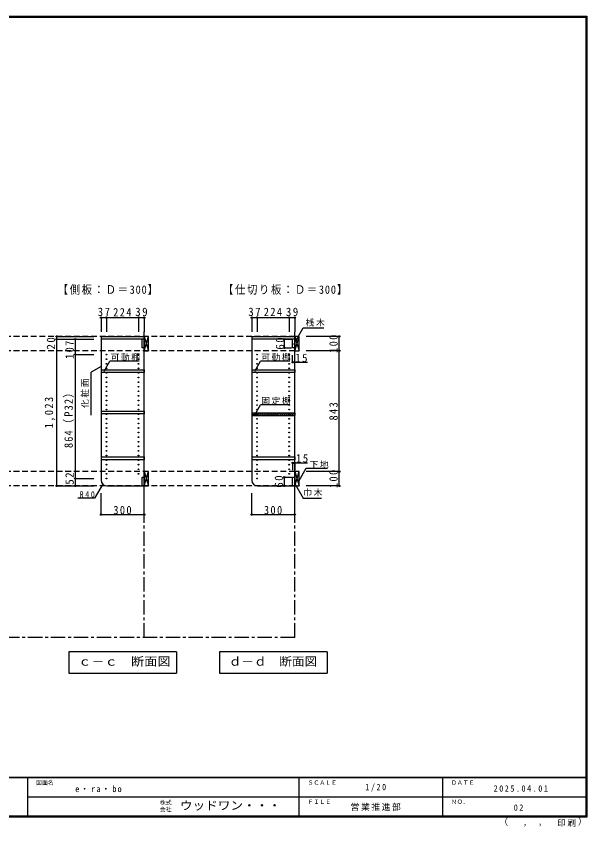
# Model space of a CAD drawing. Units: millimetres at full size, sheet at 1:20. Extents: x -8000 to 8000, y -2932 to 2722.
# Drawn here: x 4022 to 8000, y -2932 to 2722 of the extents above; entities that cross this region are included whole.
import ezdxf
from ezdxf.enums import TextEntityAlignment as Align

# ---------------------------------------------------------------- set-up
doc = ezdxf.new("R2010")
doc.units = ezdxf.units.MM
doc.header["$LTSCALE"] = 20
doc.header["$PDMODE"] = 32
doc.header["$PDSIZE"] = 10
doc.linetypes.add('CHAIN1', pattern=[8, 5, -1, 1, -1])
doc.linetypes.add('DASHED2', pattern=[3, 2, -1])
for name, color, linetype in [('0-2_本体', 2, 'Continuous'), ('0-3_固定棚', 3, 'Continuous'), ('0-5', 4, 'Continuous'), ('0-7_桟木・巾木', 2, 'Continuous'), ('0-8_引き出し', 3, 'Continuous'), ('0-A_文字', 7, 'Continuous'), ('0-B_寸法', 4, 'Continuous'), ('0-C_ハッチ', 4, 'Continuous'), ('F-1_枠', 6, 'Continuous'), ('F-A_文字', 7, 'Continuous')]:
    doc.layers.add(name, color=color, linetype=linetype)
doc.styles.add('ＭＳ ゴシック', font='')
doc.styles.get('ＭＳ ゴシック').set_extended_font_data('MS Gothic')

msp = doc.modelspace()

# ---------------------------------------------------------------- linework, layer by layer
at = {"layer": '0-2_本体'}
for p, q in [((4914.08, 468.73), (4614.08, 468.73)), ((4914.08, 488.73), (4914.08, 468.73)), ((5964.08, 468.73), (5664.08, 468.73)), ((5964.08, 488.73), (5964.08, 468.73))]:
    msp.add_line(p, q, dxfattribs=at)
at = {"layer": '0-3_固定棚', "color": 2}
for p, q in [((4617.08, 236.23), (4617.08, 256.23)), ((4617.08, 256.23), (4914.08, 256.23)), ((4914.08, 236.23), (4617.08, 236.23)), ((4914.08, 256.23), (4914.08, 236.23)), ((5964.08, 256.23), (5964.08, 236.23)), ((5664.08, -44.27), (5964.08, -44.27)), ((5964.08, -44.27), (5964.08, -64.27)), ((4617.08, -371.77), (4617.08, -351.77)), ((4914.08, -371.77), (4617.08, -371.77)), ((5964.08, -351.77), (5964.08, -371.77))]:
    msp.add_line(p, q, dxfattribs=at)
for points in [[(5964.08, 236.23), (5667.08, 236.23), (5667.08, 256.23), (5964.08, 256.23)], [(5664.08, -44.27), (5664.08, -64.27), (5964.08, -64.27)], [(4617.08, -351.77), (4914.08, -351.77), (4914.08, -371.77)], [(5964.08, -371.77), (5667.08, -371.77), (5667.08, -351.77), (5964.08, -351.77)]]:
    msp.add_lwpolyline(points, dxfattribs=at)
msp.add_lwpolyline([(4617.08, -31.77), (4914.08, -31.77), (4914.08, -51.77), (4617.08, -51.77)], close=True, dxfattribs=at)
at = {"layer": '0-5', "color": 3}
for p, q in [((4614.08, 488.73), (4614.08, -514.27)), ((4614.08, 488.73), (4914.08, 488.73)), ((4914.08, 468.73), (4614.08, 468.73)), ((4914.08, -554.27), (4914.08, 488.73)), ((5664.08, 488.73), (5964.08, 488.73)), ((5664.08, 488.73), (5664.08, -514.27)), ((5964.08, 468.73), (5664.08, 468.73)), ((5964.08, -554.27), (5964.08, 488.73)), ((4654.08, -554.27), (4914.08, -554.27)), ((5704.08, -554.27), (5964.08, -554.27))]:
    msp.add_line(p, q, dxfattribs=at)
at = {"layer": '0-5'}
for centre in [(4651.08, 361.73), (4875.08, 361.73), (5701.08, 361.73), (5925.08, 361.73), (4651.08, 329.73), (4651.08, 297.73), (4875.08, 329.73), (4875.08, 297.73), (5701.08, 329.73), (5701.08, 297.73), (5925.08, 329.73), (5925.08, 297.73), (4651.08, 265.73), (4651.08, 233.73), (4875.08, 265.73), (4875.08, 233.73), (5701.08, 265.73), (5701.08, 233.73), (5925.08, 265.73), (5925.08, 233.73), (4651.08, 201.73), (4651.08, 169.73), (4875.08, 201.73), (4875.08, 169.73), (5701.08, 201.73), (5701.08, 169.73), (5925.08, 201.73), (5925.08, 169.73), (4651.08, 137.73), (4875.08, 137.73), (5701.08, 137.73), (5925.08, 137.73), (4651.08, 105.73), (4651.08, 73.73), (4875.08, 105.73), (4875.08, 73.73), (5701.08, 105.73), (5701.08, 73.73), (5925.08, 105.73), (5925.08, 73.73), (4651.08, 41.73), (4651.08, 9.73), (4875.08, 41.73), (4875.08, 9.73), (5701.08, 41.73), (5701.08, 9.73), (5925.08, 41.73), (5925.08, 9.73), (4651.08, -22.27), (4651.08, -54.27), (4875.08, -22.27), (4875.08, -54.27), (5701.08, -22.27), (5701.08, -54.27), (5925.08, -22.27), (5925.08, -54.27), (4651.08, -86.27), (4875.08, -86.27), (5701.08, -86.27), (5925.08, -86.27), (4651.08, -118.27), (4651.08, -150.27), (4875.08, -118.27), (4875.08, -150.27), (5701.08, -118.27), (5701.08, -150.27), (5925.08, -118.27), (5925.08, -150.27), (4651.08, -182.27), (4651.08, -214.27), (4875.08, -182.27), (4875.08, -214.27), (5701.08, -182.27), (5701.08, -214.27), (5925.08, -182.27), (5925.08, -214.27), (4651.08, -246.27), (4651.08, -278.27), (4875.08, -246.27), (4875.08, -278.27), (5701.08, -246.27), (5701.08, -278.27), (5925.08, -246.27), (5925.08, -278.27), (4651.08, -310.27), (4875.08, -310.27), (5701.08, -310.27), (5925.08, -310.27), (4651.08, -342.27), (4651.08, -374.27), (4875.08, -342.27), (4875.08, -374.27), (5701.08, -342.27), (5701.08, -374.27), (5925.08, -342.27), (5925.08, -374.27), (4651.08, -406.27), (4651.08, -438.27), (4875.08, -406.27), (4875.08, -438.27), (5701.08, -406.27), (5701.08, -438.27), (5925.08, -406.27), (5925.08, -438.27), (4651.08, -470.27), (4651.08, -502.27), (4875.08, -470.27), (5701.08, -470.27), (5701.08, -502.27), (5925.08, -470.27)]:
    msp.add_circle(centre, 2.5, dxfattribs=at)
at = {"layer": '0-5', "color": 3}
for centre in [(4654.08, -514.27), (5704.08, -514.27)]:
    msp.add_arc(centre, 40, 180, 270, dxfattribs=at)
at = {"layer": '0-7_桟木・巾木'}
for p, q in [((4914.08, 468.73), (4899.08, 468.73)), ((4899.08, 408.73), (4899.08, 468.73)), ((4914.08, 468.73), (4914.08, 427.73)), ((5964.08, 468.73), (5949.08, 468.73)), ((5949.08, 408.73), (5949.08, 468.73)), ((5964.08, 468.73), (5964.08, 427.73)), ((4899.08, -494.27), (4914.08, -494.27)), ((4914.08, -494.27), (4914.08, -554.27)), ((5949.08, -494.27), (5964.08, -494.27)), ((5964.08, -494.27), (5964.08, -554.27))]:
    msp.add_line(p, q, dxfattribs=at)
for points in [[(4914.08, 408.73), (4902.58, 408.73), (4899.08, 408.73)], [(5964.08, 408.73), (5952.58, 408.73), (5949.08, 408.73)], [(4914.08, -554.27), (4899.08, -554.27), (4899.08, -494.27)], [(5964.08, -554.27), (5949.08, -554.27), (5949.08, -494.27)]]:
    msp.add_lwpolyline(points, dxfattribs=at)
at = {"layer": '0-8_引き出し'}
for p, q in [((4914.08, 488.73), (4914.08, 388.73)), ((4944.08, 488.73), (4914.08, 488.73)), ((4944.08, 388.73), (4944.08, 488.73)), ((5964.08, 488.73), (5964.08, 388.73)), ((5994.08, 488.73), (5964.08, 488.73)), ((5994.08, 388.73), (5994.08, 488.73)), ((4914.08, 388.73), (4944.08, 388.73)), ((5964.08, 388.73), (5994.08, 388.73)), ((4914.08, -454.27), (4914.08, -554.27)), ((4944.08, -454.27), (4914.08, -454.27)), ((4944.08, -554.27), (4944.08, -454.27)), ((5964.08, -454.27), (5964.08, -554.27)), ((5994.08, -454.27), (5964.08, -454.27)), ((5994.08, -554.27), (5994.08, -454.27)), ((4914.08, -554.27), (4944.08, -554.27)), ((5964.08, -554.27), (5994.08, -554.27))]:
    msp.add_line(p, q, dxfattribs=at)
at = {"layer": '0-8_引き出し', "color": 7}
for p, q in [((4914.08, 388.73), (4944.08, 488.73)), ((4914.08, 488.73), (4944.08, 388.73)), ((5964.08, 388.73), (5994.08, 488.73)), ((5964.08, 488.73), (5994.08, 388.73)), ((4914.08, -554.27), (4944.08, -454.27)), ((4914.08, -454.27), (4944.08, -554.27)), ((5964.08, -554.27), (5994.08, -454.27)), ((5964.08, -454.27), (5994.08, -554.27))]:
    msp.add_line(p, q, dxfattribs=at)
at = {"layer": '0-A_文字', "linetype": 'CHAIN1'}
for p, q in [((4914.08, -1611.27), (4914.08, 519.73)), ((5964.08, -1611.27), (5964.08, 519.73)), ((5964.08, -1611.27), (1374.08, -1611.27))]:
    msp.add_line(p, q, dxfattribs=at)
at = {"layer": '0-A_文字'}
for p, q in [((5957.41, 433.27), (6023.52, 547.77)), ((6023.52, 547.77), (6165.75, 547.77)), ((4634.81, 246.64), (4674.46, 315.32)), ((4879.71, 315.32), (4674.46, 315.32)), ((5684.81, 246.64), (5724.46, 315.32)), ((5929.71, 315.32), (5724.46, 315.32)), ((4614.08, 279.66), (4544.08, 239.25)), ((4544.08, -60.75), (4544.08, 239.25)), ((5684.81, -57.36), (5724.46, 11.32)), ((5929.71, 11.32), (5724.46, 11.32)), ((5994.08, -515.95), (6042.85, -431.48)), ((6042.85, -431.48), (6193.38, -431.48)), ((5139.08, -1711.27), (4389.08, -1711.27)), ((4389.08, -1711.27), (4389.08, -1861.27)), ((5139.08, -1711.27), (5139.08, -1861.27)), ((6189.08, -1711.27), (6189.08, -1861.27)), ((4389.08, -1861.27), (5139.08, -1861.27)), ((5439.08, -1861.27), (6189.08, -1861.27))]:
    msp.add_line(p, q, dxfattribs=at)
for points in [[(4625.23, -541.98), (4568.59, -640.08), (4451.53, -640.08)], [(5960.27, -530.54), (6023.52, -640.08), (6149.54, -640.08)], [(6189.08, -1711.27), (5439.08, -1711.27), (5439.08, -1861.27)]]:
    msp.add_lwpolyline(points, dxfattribs=at)
at = {"layer": '0-B_寸法'}
for p, q in [((4614.08, 619.73), (4651.08, 619.73)), ((4614.08, 619.73), (4614.08, 519.73)), ((4651.08, 619.73), (4651.08, 519.73)), ((4651.08, 619.73), (4875.08, 619.73)), ((4875.08, 619.73), (4875.08, 519.73)), ((4875.08, 619.73), (4914.08, 619.73)), ((4914.08, 619.73), (4914.08, 519.73)), ((5664.08, 619.73), (5701.08, 619.73)), ((5664.08, 619.73), (5664.08, 519.73)), ((5701.08, 619.73), (5701.08, 519.73)), ((5701.08, 619.73), (5925.08, 619.73)), ((5925.08, 619.73), (5925.08, 519.73)), ((5925.08, 619.73), (5964.08, 619.73)), ((5964.08, 619.73), (5964.08, 519.73)), ((4304.08, 468.73), (4304.08, 488.73)), ((4304.08, 488.73), (4564.08, 488.73)), ((4304.08, -554.27), (4304.08, 468.73)), ((4304.08, 468.73), (4564.08, 468.73)), ((4434.08, 468.73), (4564.08, 468.73)), ((4434.08, 468.73), (4434.08, 361.73)), ((5891.03, 468.73), (5891.03, 408.73)), ((5891.03, 468.73), (5941.03, 468.73)), ((6274.08, 488.73), (6044.08, 488.73)), ((6274.08, 388.73), (6274.08, 488.73)), ((5891.03, 408.73), (5941.03, 408.73)), ((4434.08, 361.73), (4564.08, 361.73)), ((4434.08, 361.73), (4434.08, -502.27)), ((5949.08, 308.73), (5949.08, 358.73)), ((5964.08, 308.73), (5964.08, 358.73)), ((6274.08, 388.73), (6044.08, 388.73)), ((6274.08, -454.27), (6274.08, 388.73)), ((5949.08, 308.73), (6052.5, 308.73)), ((5949.08, -394.27), (5949.08, -444.27)), ((5949.08, -394.27), (6052.54, -394.27)), ((5964.08, -394.27), (5964.08, -444.27)), ((4434.08, -502.27), (4564.08, -502.27)), ((4434.08, -502.27), (4434.08, -554.27)), ((5891.03, -494.27), (5891.03, -554.27)), ((5891.03, -494.27), (5941.03, -494.27)), ((6274.08, -454.27), (6044.08, -454.27)), ((6274.08, -554.27), (6274.08, -454.27)), ((4304.08, -554.27), (4564.08, -554.27)), ((4434.08, -554.27), (4564.08, -554.27)), ((5891.03, -554.27), (5941.03, -554.27)), ((6274.08, -554.27), (6044.08, -554.27)), ((4614.08, -754.27), (4614.08, -604.27)), ((4914.08, -754.27), (4914.08, -604.27)), ((5664.08, -754.27), (5664.08, -604.27)), ((5964.08, -754.27), (5964.08, -604.27)), ((4614.08, -754.27), (4914.08, -754.27)), ((5664.08, -754.27), (5964.08, -754.27))]:
    msp.add_line(p, q, dxfattribs=at)
at = {"layer": '0-B_寸法', "linetype": 'DASHED2'}
for p, q in [((5964.08, 488.73), (1589.08, 488.73)), ((5964.08, 388.73), (1589.08, 388.73)), ((5964.08, -454.27), (1589.08, -454.27)), ((5964.08, -554.27), (1589.08, -554.27))]:
    msp.add_line(p, q, dxfattribs=at)
at = {"layer": '0-B_寸法', "color": 7}
for p in [(4614.08, 619.73), (4651.08, 619.73), (4875.08, 619.73), (4914.08, 619.73), (5664.08, 619.73), (5701.08, 619.73), (5925.08, 619.73), (5964.08, 619.73), (4304.08, 488.73), (4304.08, 468.73), (4434.08, 468.73), (5891.03, 468.73), (6274.08, 488.73), (5891.03, 408.73), (4434.08, 361.73), (6274.08, 388.73), (5949.08, 308.73), (5964.08, 308.73), (5949.08, -394.27), (5964.08, -394.27), (6274.08, -454.27), (4434.08, -502.27), (5891.03, -494.27), (4304.08, -554.27), (4434.08, -554.27), (5891.03, -554.27), (6274.08, -554.27), (4614.08, -754.27), (4914.08, -754.27), (5664.08, -754.27), (5964.08, -754.27)]:
    msp.add_point(p, dxfattribs=at)
at = {"layer": '0-C_ハッチ'}
for p, q in [((5664.08, -58.78), (5678.59, -44.27)), ((5672.73, -64.27), (5692.73, -44.27)), ((5686.87, -64.27), (5706.87, -44.27)), ((5701.02, -64.27), (5721.02, -44.27)), ((5715.16, -64.27), (5735.16, -44.27)), ((5729.3, -64.27), (5749.3, -44.27)), ((5743.44, -64.27), (5763.44, -44.27)), ((5757.59, -64.27), (5777.59, -44.27)), ((5771.73, -64.27), (5791.73, -44.27)), ((5785.87, -64.27), (5805.87, -44.27)), ((5800.01, -64.27), (5820.01, -44.27)), ((5814.15, -64.27), (5834.15, -44.27)), ((5828.3, -64.27), (5848.3, -44.27)), ((5842.44, -64.27), (5862.44, -44.27)), ((5856.58, -64.27), (5876.58, -44.27)), ((5870.72, -64.27), (5890.72, -44.27)), ((5884.86, -64.27), (5904.86, -44.27)), ((5899.01, -64.27), (5919.01, -44.27)), ((5913.15, -64.27), (5933.15, -44.27)), ((5927.29, -64.27), (5947.29, -44.27)), ((5941.43, -64.27), (5961.43, -44.27)), ((5955.58, -64.27), (5964.08, -55.76))]:
    msp.add_line(p, q, dxfattribs=at)
at = {"layer": 'F-1_枠'}
for p, q in [((200, 2722.29), (8000, 2722.29)), ((200, 2718.96), (8000, 2718.96)), ((200, 2715.63), (8000, 2715.63)), ((7993.33, 2722.29), (7993.33, -2864.37)), ((7996.67, 2722.29), (7996.67, -2864.37)), ((8000, 2722.29), (8000, -2864.37)), ((8000, -2587.71), (200, -2587.71)), ((8000, -2591.04), (200, -2591.04)), ((4100, -2591.04), (4100, -2857.71)), ((5993.33, -2591.04), (5993.33, -2857.71)), ((6993.33, -2591.04), (6993.33, -2857.71)), ((4100, -2724.37), (7993.33, -2724.38)), ((8000, -2857.71), (200, -2857.71)), ((8000, -2861.04), (200, -2861.04)), ((8000, -2864.37), (200, -2864.37))]:
    msp.add_line(p, q, dxfattribs=at)

# ---------------------------------------------------------------- texts
at = {"layer": '0-A_文字', "style": 'ＭＳ ゴシック'}
for s, width, p in [('ｃ－ｃ\u3000断面図', 1.15, (4454.08, -1826.27)), ('ｄ－ｄ\u3000断面図', 1.1, (5504.08, -1826.27))]:
    msp.add_text(s, height=58.65, dxfattribs=dict(at, width=width)).set_placement(p, align=Align.BOTTOM_LEFT)
at = {"layer": '0-A_文字', "attachment_point": 7, "style": 'ＭＳ ゴシック'}
for s, insert, char_height in [('\\T1.16;\\W0.9;【側板：Ｄ＝300】', (4311.58, 778.73), 58.65), ('\\T1.16;\\W0.9;【仕切り板：Ｄ＝300】', (5464.08, 778.73), 58.65), ('\\T1.17;桟木', (6039.72, 557.98), 43.99), ('\\T1.17;可動棚', (4679.71, 315.32), 43.99), ('\\T1.17;可動棚', (5729.71, 315.32), 43.99), ('\\T1.17;固定棚', (5729.71, 11.32), 43.99), ('\\T1.17;下地', (6067.35, -431.48), 43.99), ('\\T1.38;\\W0.9;R40', (4464.08, -635.95), 43.99), ('\\T1.17;巾木', (6023.52, -628.14), 43.99)]:
    msp.add_mtext(s, dxfattribs=dict(at, insert=insert, char_height=char_height))
at = {"layer": '0-A_文字', "insert": (4529.08, -10.75), "char_height": 43.99, "attachment_point": 7, "rotation": 90, "style": 'ＭＳ ゴシック'}
msp.add_mtext('\\T1.17;化粧面', dxfattribs=at)
at = {"layer": '0-B_寸法', "color": 7, "char_height": 58.65, "attachment_point": 7, "style": 'ＭＳ ゴシック'}
for s, insert in [('\\T1.27;\\W0.95;37', (4590.08, 629.73)), ('\\T1.27;\\W0.9;224', (4698.08, 627.96)), ('\\T1.27;\\W0.95;39', (4852.08, 629.73)), ('\\T1.27;\\W0.95;37', (5640.08, 629.73)), ('\\T1.27;\\W0.9;224', (5748.08, 630.19)), ('\\T1.27;\\W0.95;39', (5902.08, 629.73)), ('\\T1.27;\\W0.95;15', (5966.97, 308.73)), ('\\T1.27;\\W0.95;15', (5971.99, -391.8)), ('\\T1.27;\\W0.9;300', (4699.08, -753.06)), ('\\T1.27;\\W0.9;300', (5749.08, -753.06))]:
    msp.add_mtext(s, dxfattribs=dict(at, insert=insert))
at = {"layer": '0-B_寸法', "color": 7, "char_height": 58.65, "attachment_point": 7, "rotation": 90, "style": 'ＭＳ ゴシック'}
for s, insert in [('\\T1.27;\\W0.95;20', (4294.08, 396.83)), ('\\T1.27;\\W0.9;107', (4424.08, 331.42)), ('\\T1.27;\\W0.95;60', (5891.03, 396.23)), ('\\T1.27;\\W0.9;100', (6264.08, 373.73)), ('\\T1.28;\\W0.9;1,023', (4294.08, -152.77)), ('\\T1.22;\\W0.9;864（P32）', (4424.08, -290.27)), ('\\T1.27;\\W0.9;843', (6264.08, -97.77)), ('\\T1.27;\\W0.9;100', (6264.08, -569.27)), ('\\T1.27;\\W0.95;52', (4424.08, -546)), ('\\T1.27;\\W0.95;60', (5883.41, -566.77))]:
    msp.add_mtext(s, dxfattribs=dict(at, insert=insert))
at = {"layer": 'F-A_文字', "style": 'ＭＳ ゴシック'}
for s, height, p in [('図面名', 29.33, (4160, -2647.71)), ('ＳＣＡＬＥ', 29.33, (6053.33, -2647.71)), ('ＤＡＴＥ', 29.33, (7053.33, -2647.71)), ('株式', 29.33, (5023.33, -2787.04)), ('ＦＩＬＥ', 29.33, (6053.33, -2781.04)), ('ＮＯ．', 29.33, (7053.33, -2781.04)), ('会社', 29.33, (5023.33, -2835.04)), ('（', 43.99, (7389.36, -2933.25)), ('）', 43.99, (7938.94, -2930.46)), (',', 43.99, (7554.18, -2933.25)), (',', 43.99, (7660.13, -2931.39))]:
    msp.add_text(s, height=height, dxfattribs=at).set_placement(p, align=Align.BOTTOM_LEFT)
at = {"layer": 'F-A_文字', "style": 'ＭＳ ゴシック', "width": 1.1}
msp.add_text('ウッドワン・・・', height=58.65, dxfattribs=at).set_placement((5163.33, -2831.04), align=Align.BOTTOM_LEFT)
at = {"layer": 'F-A_文字', "char_height": 43.99, "attachment_point": 7, "style": 'ＭＳ ゴシック'}
for s, insert in [('\\T1.28;\\W0.95;e・ra・bo', (4433.33, -2691.04)), ('\\T1.38;\\W0.9;1/20', (6455.83, -2687.71)), ('\\T1.39;\\W0.85;2025.04.01', (7350.83, -2687.71)), ('\\T1.17;営業推進部', (6353.33, -2821.04)), ('\\T1.36;\\W0.9;02', (7490.83, -2821.04)), ('\\T1.17;印刷', (7792.1, -2932.32))]:
    msp.add_mtext(s, dxfattribs=dict(at, insert=insert))

doc.saveas('drawing.dxf')
